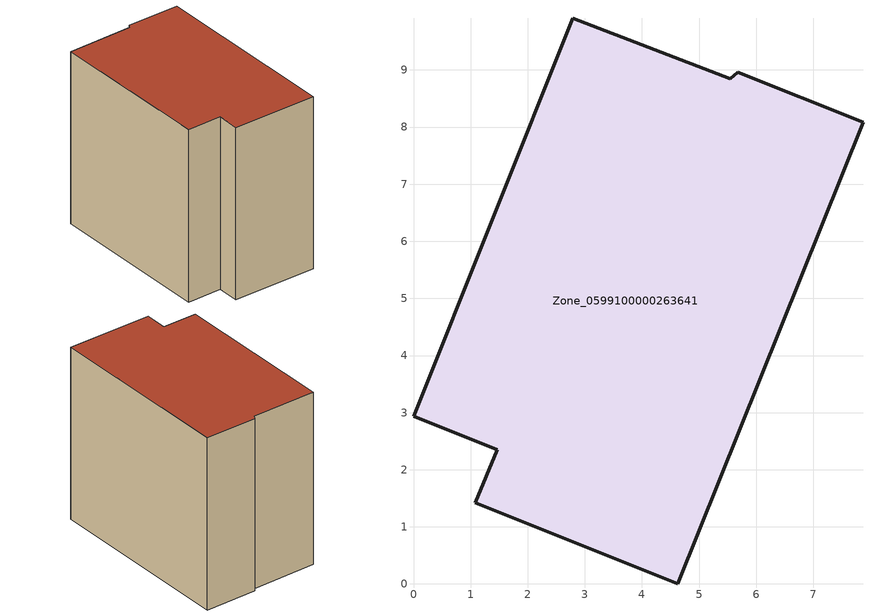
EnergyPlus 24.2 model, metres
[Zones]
Zone_0599100000263641
 floor ground (C_G): 1.08,1.42 1.47,2.35 0,2.94 2.79,9.91 5.55,8.85 5.68,8.96 7.87,8.08 4.63,0 z0
 wall outside (C_F): 1.47,2.35 1.08,1.42 4.63,0 7.87,8.08 5.68,8.96 5.55,8.85 2.79,9.91 0,2.94 1.47,2.35 z0:7.88
 roof outside (C_R): 7.87,8.08 5.68,8.96 5.55,8.85 2.79,9.91 0,2.94 1.47,2.35 1.08,1.42 4.63,0 z7.88
[BUILDING]
Pand.0599100000263641: North Axis=0; Terrain=City; Loads Convergence Tolerance Value=0.04; Temperature Convergence Tolerance Value=0.4; Solar Distribution=FullExterior; Maximum Number of Warmup Days=25; Minimum Number of Warmup Days=1
[Site:Location]
Rotterdam.The.Hague.AP_ZH_NLD Design_Conditions: Latitude=51.96; Longitude=4.45; Time Zone=1; Elevation=-4.5
[SITE:GROUNDTEMPERATURE:BUILDINGSURFACE]
18, 18, 18, 18, 18, 18, 18, 18, 18, 18, 18, 18
[MATERIAL] Thermal Absorptance=0.9; Solar Absorptance=0.7; Visible Absorptance=0.7
Name | Roughness | Thickness | Conductivity | Density | Specific Heat
G.TI.1975-1991 | MediumSmooth | 0.15 | 0.288461 | 540 | 1210
F.TI.1975-1991 | Rough | 0.3 | 0.230769 | 1920 | 840
R.TI.1975-1991 | MediumRough | 0.2 | 0.153846 | 1500 | 1000
[CONSTRUCTION]
C_G: G.TI.1975-1991
C_F: F.TI.1975-1991
C_R: R.TI.1975-1991
[ZONE]
Zone_0599100000263641: Type=1; Multiplier=1; Ceiling Height=Autocalculate; Volume=Autocalculate; Floor Area=autocalculate; Part of Total Floor Area=Yes
[ZONEINFILTRATION:DESIGNFLOWRATE]
Infil_Zone_0599100000263641: Zone or ZoneList or Space or SpaceList=Zone_0599100000263641; Schedule=AlwaysOn; Design Flow Rate Calculation Method=Flow/Area; Flow Rate per Floor Area=0.003; Constant Term Coefficient=1; Temperature Term Coefficient=0; Velocity Term Coefficient=0; Velocity Squared Term Coefficient=0
[HVACTEMPLATE:ZONE:IDEALLOADSAIRSYSTEM]
Zone_0599100000263641: Maximum Heating Supply Air Temperature=50; Minimum Cooling Supply Air Temperature=13; Maximum Heating Supply Air Humidity Ratio=0.0156; Minimum Cooling Supply Air Humidity Ratio=0.0077; Heating Limit=NoLimit; Cooling Limit=NoLimit; Dehumidification Control Type=ConstantSensibleHeatRatio; Cooling Sensible Heat Ratio=0.7; Dehumidification Setpoint=60; Humidification Control Type=None; Humidification Setpoint=30; Outdoor Air Method=None; Outdoor Air Flow Rate per Person=0.00944; Outdoor Air Flow Rate per Zone Floor Area=0; Outdoor Air Flow Rate per Zone=0; Demand Controlled Ventilation Type=None; Outdoor Air Economizer Type=NoEconomizer; Heat Recovery Type=None; Sensible Heat Recovery Effectiveness=0.7; Latent Heat Recovery Effectiveness=0.65
[ZONECONTROL:THERMOSTAT]
ThermostatControl_Zone_0599100000263641: Zone or ZoneList=Zone_0599100000263641; Control Type Schedule=DualSetpointControlType; Control 1=Thermostat_Zone_0599100000263641; Temperature Difference Between Cutout And Setpoint=0
[THERMOSTATSETPOINT:DUALSETPOINT]
Thermostat_Zone_0599100000263641: Heating Setpoint Temperature Schedule=HeatingSetpoint_Zone_0599100000263641; Cooling Setpoint Temperature Schedule=CoolingSetpoint_Zone_0599100000263641
[SCHEDULE:COMPACT]
HeatingSetpoint_Zone_0599100000263641: Through: 12/31, For: AllDays, Until: 24:00, 21
CoolingSetpoint_Zone_0599100000263641: Through: 12/31, For: AllDays, Until: 24:00, 24
DualSetpointControlType: Through: 12/31, For: AllDays, Until: 24:00, 4
AlwaysOn: Through: 12/31, For: AllDays, Until: 24:00, 1
